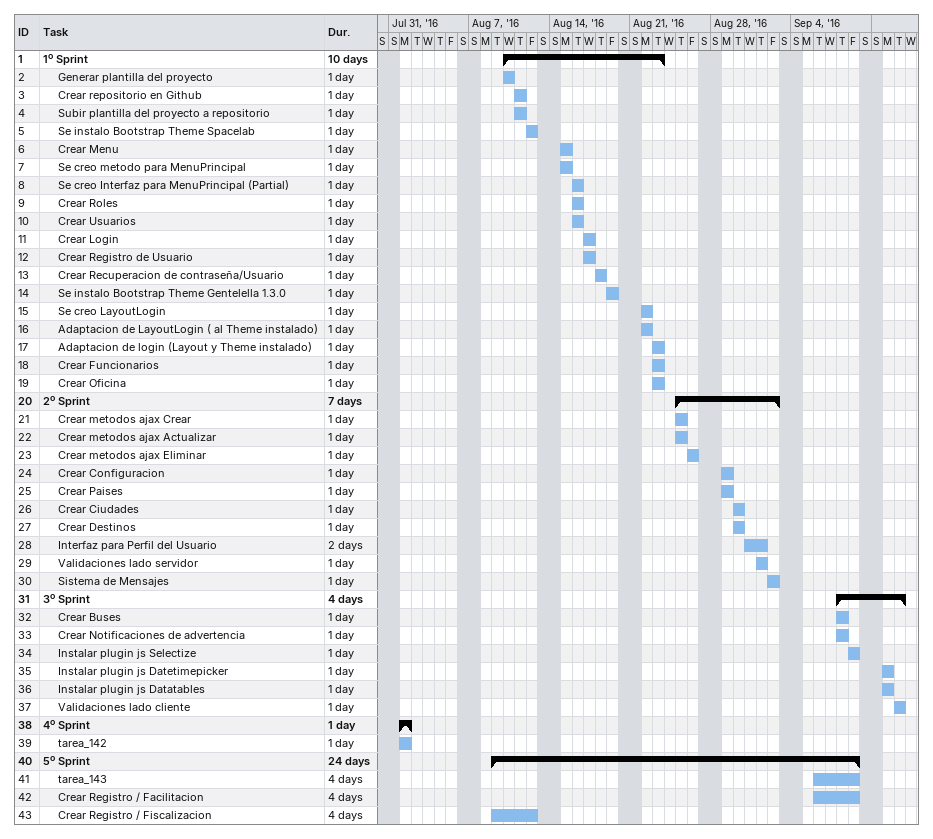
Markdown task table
| ID | Level | Task | Duration | Start | Finish |
|---|---|---|---|---|---|
| 1 | 1 | **1º Sprint** | 10d | 2016-08-10 | 2016-08-23 |
| 2 | 2 | Generar plantilla del proyecto | 1d | 2016-08-10 | 2016-08-10 |
| 3 | 2 | Crear repositorio en Github | 1d | 2016-08-11 | 2016-08-11 |
| 4 | 2 | Subir plantilla del proyecto a repositorio | 1d | 2016-08-11 | 2016-08-11 |
| 5 | 2 | Se instalo Bootstrap Theme Spacelab | 1d | 2016-08-12 | 2016-08-12 |
| 6 | 2 | Crear Menu | 1d | 2016-08-15 | 2016-08-15 |
| 7 | 2 | Se creo metodo para MenuPrincipal | 1d | 2016-08-15 | 2016-08-15 |
| 8 | 2 | Se creo Interfaz para MenuPrincipal (Partial) | 1d | 2016-08-16 | 2016-08-16 |
| 9 | 2 | Crear Roles | 1d | 2016-08-16 | 2016-08-16 |
| 10 | 2 | Crear Usuarios | 1d | 2016-08-16 | 2016-08-16 |
| 11 | 2 | Crear Login | 1d | 2016-08-17 | 2016-08-17 |
| 12 | 2 | Crear Registro de Usuario | 1d | 2016-08-17 | 2016-08-17 |
| 13 | 2 | Crear Recuperacion de contraseña/Usuario | 1d | 2016-08-18 | 2016-08-18 |
| 14 | 2 | Se instalo Bootstrap Theme Gentelella 1.3.0 | 1d | 2016-08-19 | 2016-08-19 |
| 15 | 2 | Se creo LayoutLogin | 1d | 2016-08-22 | 2016-08-22 |
| 16 | 2 | Adaptacion de LayoutLogin ( al Theme instalado) | 1d | 2016-08-22 | 2016-08-22 |
| 17 | 2 | Adaptacion de login (Layout y Theme instalado) | 1d | 2016-08-23 | 2016-08-23 |
| 18 | 2 | Crear Funcionarios | 1d | 2016-08-23 | 2016-08-23 |
| 19 | 2 | Crear Oficina | 1d | 2016-08-23 | 2016-08-23 |
| 20 | 1 | **2º Sprint** | 7d | 2016-08-25 | 2016-09-02 |
| 21 | 2 | Crear metodos ajax Crear | 1d | 2016-08-25 | 2016-08-25 |
| 22 | 2 | Crear metodos ajax Actualizar | 1d | 2016-08-25 | 2016-08-25 |
| 23 | 2 | Crear metodos ajax Eliminar | 1d | 2016-08-26 | 2016-08-26 |
| 24 | 2 | Crear Configuracion | 1d | 2016-08-29 | 2016-08-29 |
| 25 | 2 | Crear Paises | 1d | 2016-08-29 | 2016-08-29 |
| 26 | 2 | Crear Ciudades | 1d | 2016-08-30 | 2016-08-30 |
| 27 | 2 | Crear Destinos | 1d | 2016-08-30 | 2016-08-30 |
| 28 | 2 | Interfaz para Perfil del Usuario | 2d | 2016-08-31 | 2016-09-01 |
| 29 | 2 | Validaciones lado servidor | 1d | 2016-09-01 | 2016-09-01 |
| 30 | 2 | Sistema de Mensajes | 1d | 2016-09-02 | 2016-09-02 |
| 31 | 1 | **3º Sprint** | 4d | 2016-09-08 | 2016-09-13 |
| 32 | 2 | Crear Buses | 1d | 2016-09-08 | 2016-09-08 |
| 33 | 2 | Crear Notificaciones de advertencia | 1d | 2016-09-08 | 2016-09-08 |
| 34 | 2 | Instalar plugin js Selectize | 1d | 2016-09-09 | 2016-09-09 |
| 35 | 2 | Instalar plugin js Datetimepicker | 1d | 2016-09-12 | 2016-09-12 |
| 36 | 2 | Instalar plugin js Datatables | 1d | 2016-09-12 | 2016-09-12 |
| 37 | 2 | Validaciones lado cliente | 1d | 2016-09-13 | 2016-09-13 |
| 38 | 1 | **4º Sprint** | 1d | 2016-08-01 | 2016-08-01 |
| 39 | 2 | tarea_142 | 1d | 2016-08-01 | 2016-08-01 |
| 40 | 1 | **5º Sprint** | 24d | 2016-08-09 | 2016-09-09 |
| 41 | 2 | tarea_143 | 4d | 2016-09-06 | 2016-09-09 |
| 42 | 2 | Crear Registro / Facilitacion | 4d | 2016-09-06 | 2016-09-09 |
| 43 | 2 | Crear Registro / Fiscalizacion | 4d | 2016-08-09 | 2016-08-12 |
